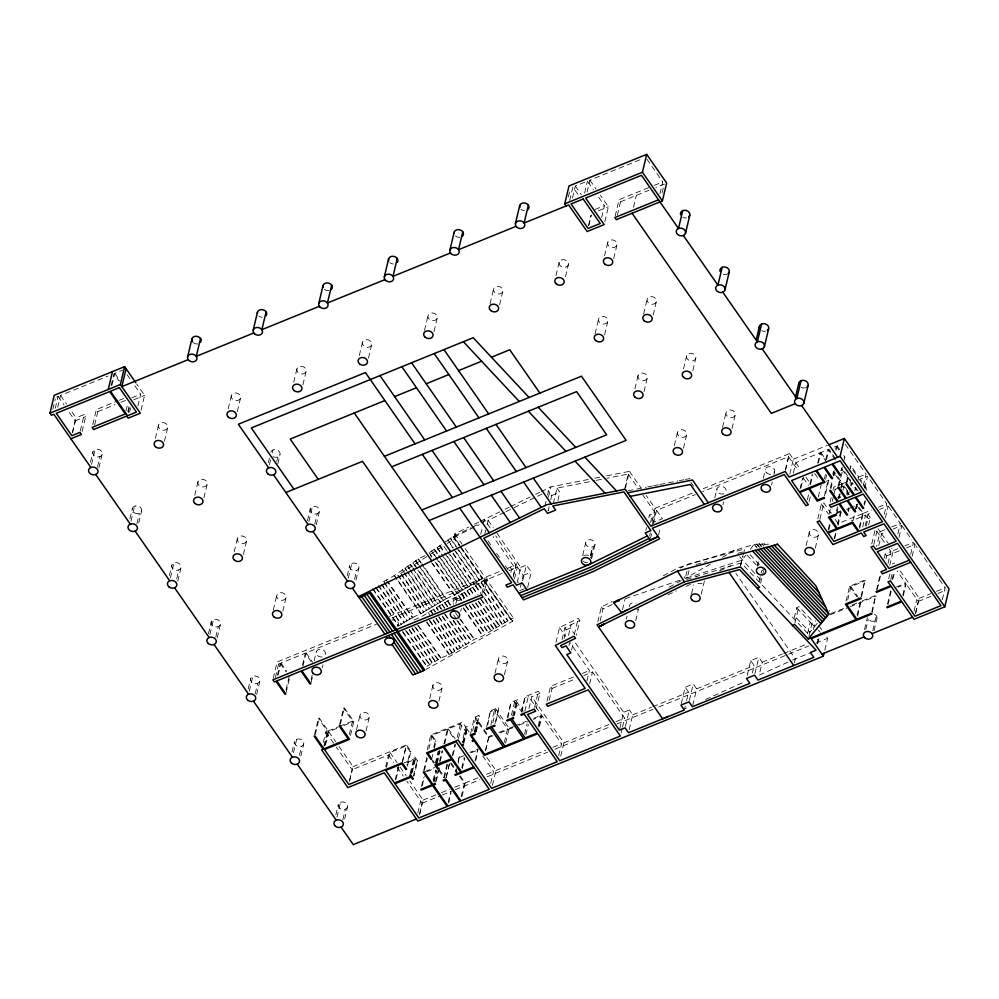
<?xml version="1.0" encoding="UTF-8"?>
<svg xmlns="http://www.w3.org/2000/svg" width="999" height="999" viewBox="0 0 999 999"><rect width="100%" height="100%" fill="white"/><g stroke="black" fill="none" stroke-linecap="round" stroke-linejoin="round"><path stroke-width="0.75" stroke-dasharray="5 3.75" d="M52.835 409.303L55.307 398.876M55.257 408.316L58.092 396.403L55.669 397.39M57.692 407.33L60.527 395.417L108.167 376.036M72.303 432.804L75.137 420.891L68.319 411.101M72.552 432.704L76.099 417.807L70.042 409.103M80.295 430.894L84.203 414.523L76.099 417.807M82.105 431.506L85.664 416.62L84.203 414.523M92.795 424.475L96.341 409.578L117.982 400.774M94.605 425.087L97.802 411.675L96.341 409.578M90.472 462.187L92.957 451.76M91.558 464.485L95.105 449.587A4.77 3.809 13.4 0 1 101.236 451.011A4.77 3.809 13.4 0 1 100.924 456.056L99.962 456.58A4.77 3.809 13.4 0 1 93.831 455.157A4.77 3.809 13.4 0 1 94.143 450.124L95.105 449.587M111.114 385.602L113.948 373.688L119.143 381.156M111.913 385.277L114.76 373.364L123.664 369.742M97.477 467.008L99.962 456.58M98.913 467.819L102.11 454.408M125.974 410.976L127.747 403.534M127.797 411.588L129.208 405.631M128.247 412.749L130.02 405.307M129.608 412.2L130.669 407.729M137.862 406.143L140.697 394.23L132.18 381.993M141.046 410.239L144.593 395.342L136.663 383.953M129.87 518.981L132.355 508.553M130.994 521.178L134.54 506.281M155.369 438.374L158.566 424.975M136.913 523.688L139.398 513.261M138.749 522.902L141.583 510.988M164.435 441.283L167.632 427.884A4.77 3.809 13.4 0 0 161.975 422.589A4.77 3.809 13.4 0 0 159.678 428.796A4.77 3.809 13.4 0 0 167.632 427.884M169.343 575.561L171.828 565.147M170.429 577.847L173.976 562.949M194.755 495.204L197.952 481.793M176.711 578.883L178.846 569.954M177.797 581.168L180.994 567.769A4.77 3.809 13.4 0 0 175.1 562.649A4.77 3.809 13.4 0 0 173.127 568.943A4.77 3.809 13.4 0 0 180.994 567.769M203.921 497.827L207.118 484.415A4.77 3.809 13.4 0 0 201.224 479.308A4.77 3.809 13.4 0 0 199.251 485.601A4.77 3.809 13.4 0 0 207.118 484.415M228.172 408.891L231.356 395.492M237.337 411.513L240.522 398.114A4.77 3.809 13.4 0 0 234.64 392.994A4.77 3.809 13.4 0 0 232.667 399.3A4.77 3.809 13.4 0 0 240.522 398.114M208.429 633.741L211.264 621.828M209.865 634.527L213.411 619.642M234.191 551.885L237.387 538.486M215.796 637.062L218.282 626.635M217.233 637.849L220.429 624.45A4.77 3.809 13.4 0 0 214.535 619.33A4.77 3.809 13.4 0 0 212.562 625.636A4.77 3.809 13.4 0 0 220.429 624.45M243.356 554.507L246.553 541.108A4.77 3.809 13.4 0 0 240.672 535.988A4.77 3.809 13.4 0 0 238.686 542.282A4.77 3.809 13.4 0 0 246.553 541.108M268.319 462.599L269.38 458.129M269.393 464.872L270.816 458.916M272.24 452.959L272.952 449.987M293.731 382.23L296.928 368.831M276.748 461.451L277.809 456.98M277.834 463.736L279.957 454.795M302.897 384.852L306.094 371.453A4.77 3.809 13.4 0 0 300.2 366.333A4.77 3.809 13.4 0 0 298.226 372.639A4.77 3.809 13.4 0 0 306.094 371.453M248.214 688.935L250.699 678.508M249.3 691.208L252.847 676.323M273.276 610.052L276.823 595.167M255.232 693.743L257.717 683.316M256.668 694.53L259.865 681.131A4.77 3.809 13.4 0 0 253.971 676.011A4.77 3.809 13.4 0 0 251.998 682.317A4.77 3.809 13.4 0 0 259.865 681.131M282.792 611.188L285.989 597.789A4.77 3.809 13.4 0 0 280.107 592.669A4.77 3.809 13.4 0 0 278.122 598.975A4.77 3.809 13.4 0 0 285.989 597.789M307.392 520.766L310.239 508.853M308.841 521.565L312.387 506.668M273.227 678.346L277.123 661.962L373.364 622.827M275.387 677.459L278.584 664.06L277.123 661.962M277.36 675.312L280.207 663.398L278.584 664.06M278.172 674.987L281.006 663.074L305.294 653.196L311.026 661.438M314.772 524.088L317.257 513.673M316.208 524.887L319.405 511.476A4.77 3.809 13.4 0 0 313.511 506.368A4.77 3.809 13.4 0 0 311.538 512.662A4.77 3.809 13.4 0 0 319.405 511.476M359.29 355.569L362.487 342.17M286.014 689.747L289.211 676.348M286.114 692.394L290.022 676.023M368.456 358.191L371.653 344.792A4.77 3.809 13.4 0 0 365.759 339.672A4.77 3.809 13.4 0 0 363.786 345.979A4.77 3.809 13.4 0 0 371.653 344.792M302.46 665.109L305.294 653.196M302.909 666.271L306.106 652.871L376.398 624.288M292.033 751.91L294.518 741.495M314.136 660.789L316.258 651.847M293.469 752.709L296.666 739.297M311.114 679.545L312.175 675.074M311.213 682.192L312.625 676.236M299.4 755.232L301.536 746.303M300.849 756.031L303.684 744.118A4.77 3.809 13.4 0 0 297.802 738.998A4.77 3.809 13.4 0 0 295.816 745.291A4.77 3.809 13.4 0 0 303.684 744.118M322.24 667.869L322.939 664.897M347.19 575.961L349.675 565.546M348.276 578.246L351.823 563.349M314.523 734.715L318.419 718.331L319.23 718.006L328.234 730.956L324.687 745.841M315.334 734.39L319.23 718.006M354.558 579.283L356.693 570.354M355.994 580.082L358.841 568.156A4.77 3.809 13.4 0 0 352.947 563.049A4.77 3.809 13.4 0 0 350.974 569.343A4.77 3.809 13.4 0 0 358.841 568.156M323.326 742.369L325.811 731.942L327.435 731.28L318.419 718.331M323.876 746.178L327.435 731.28M325.537 745.054L328.721 731.655L338.486 727.684M424.5 330.394L428.047 315.509M339.61 724.512L343.519 708.129L344.318 707.804L353.821 721.453L350.274 736.338M340.422 724.188L344.318 707.804M434.016 331.531L437.212 318.132A4.77 3.809 13.4 0 0 431.331 313.012A4.77 3.809 13.4 0 0 429.358 319.318A4.77 3.809 13.4 0 0 437.212 318.132M424.962 555.681L418.494 558.841L394.143 575.661L380.969 583.079M349.325 734.477L352.522 721.078L343.519 708.129M335.851 814.897L338.336 804.47M356.531 729.72L360.077 714.834M336.938 817.17L340.484 802.284M349.613 780.157L352.098 769.73L336.326 747.052M349.525 781.53L353.072 766.645L336.551 742.894M342.869 819.704L345.354 809.277M344.667 819.005L347.502 807.092A4.77 3.809 13.4 0 0 341.621 801.972A4.77 3.809 13.4 0 0 339.635 808.278A4.77 3.809 13.4 0 0 347.502 807.092M366.059 730.856L369.243 717.457A4.77 3.809 13.4 0 0 363.361 712.337A4.77 3.809 13.4 0 0 361.388 718.631A4.77 3.809 13.4 0 0 369.243 717.457M372.889 588.511L398.713 625.624L401.386 624.537L375.587 586.7M401.523 623.975L404.333 622.34L379.145 586.138M404.333 622.34L407.13 620.691L381.843 584.34M407.13 620.691L409.94 619.043L383.653 581.281M409.94 619.043L412.737 617.407L388.112 581.992M446.753 550.474L442.395 544.205L429.071 552.684L431.58 557.042M414.073 620.054L422.34 616.196L447.714 600.836L455.806 597.539L483.978 580.531L510.764 619.018L482.579 636.026L474.488 639.323L449.125 654.682L440.984 657.991L424.15 667.856M490.059 303.733L493.606 288.848M412.737 617.407L421.016 613.536L395.167 576.386M385.689 766.832L388.524 754.919L352.098 769.73M386.438 767.419L389.985 752.534L406.168 745.941L410.114 751.623L406.918 765.022M421.016 613.536L423.813 611.888L398.701 575.786M423.813 611.888L426.623 610.239L401.398 573.988M499.587 304.87L502.772 291.471A4.77 3.809 13.4 0 0 496.89 286.351A4.77 3.809 13.4 0 0 494.917 292.657A4.77 3.809 13.4 0 0 502.772 291.471M426.623 610.239L429.433 608.603L404.97 573.451M453.047 548.176L447.914 540.034L453.296 536.426L471.228 527.659M429.433 608.603L432.23 606.955L407.679 571.653M432.23 606.955L435.04 605.307L410.377 569.867M395.192 780.019L398.738 765.122M396.041 779.232L398.876 767.319M435.04 605.307L437.837 603.671L413.074 568.069M459.465 544.88L454.046 537.087L454.832 533.791L468.856 526.948M455.806 535.202L455.02 538.486L447.24 543.468M402.26 762.324L406.168 745.941M402.585 761.3L406.493 744.917L353.072 766.645M437.837 603.671L440.646 602.022L413.111 562.449M440.646 602.022L443.444 600.374L419.255 565.609M443.444 600.374L446.253 598.726L421.965 563.823M407.38 766.183L410.926 751.285L406.493 744.917M410.152 773.676L414.061 757.292L414.872 756.955L417.657 760.963L414.11 775.861M410.964 773.338L414.872 756.955M411.388 773.438L414.935 758.541L414.061 757.292M412.225 772.639L415.422 759.24L405.981 763.086M429.732 698.613L432.929 685.202M446.253 598.726L454.483 594.88L432.53 563.336M453.071 602.385L454.545 596.241M413.299 776.186L416.845 761.288L415.422 759.24M454.483 594.88L457.28 593.231L433.479 559.028M455.894 603.571L457.08 598.613L455.944 596.977M457.28 593.231L460.089 591.595L431.768 550.886M460.089 591.595L462.887 589.947L438.898 555.456M427.222 749.937L430.769 735.039L462.337 722.202L465.734 727.085L462.187 741.97M462.887 589.947L465.696 588.299L442.332 554.732M438.898 701.236L442.095 687.824A4.77 3.809 13.4 0 0 436.201 682.717A4.77 3.809 13.4 0 0 434.228 689.01A4.77 3.809 13.4 0 0 442.095 687.824M460.689 611.288L461.338 608.553M423.663 770.691L426.848 757.279M428.871 748.813L432.067 735.414L447.452 729.158L454.07 738.673M424.463 770.354L427.31 758.441M480.719 534.365L482.455 527.072M483.491 522.702L484.278 519.418L491.383 529.62M465.696 588.299L468.506 586.663L445.042 552.947M421.441 786.4L423.576 777.472M422.29 785.614L424.413 776.673M468.506 586.663L471.303 585.014L450.374 554.932M417.819 813.011L420.654 801.098M433.791 747.377L435.202 741.42L430.769 735.039M484.74 534.34L485.739 530.157M487.075 524.575L488.074 520.379L504.557 512.337M432.117 757.467L432.817 754.482M434.24 748.526L436.014 741.083L432.067 735.414M471.303 585.014L474.113 583.366L453.096 553.171M419.642 813.623L422.115 803.208L406.768 781.131M419.543 815.009L423.089 800.112L409.84 781.068M568.331 196.99L570.104 189.535M474.113 583.366L476.91 581.73L454.058 548.876M435.252 763.461L438.086 751.548M569.692 200.462L572.889 187.063L579.058 195.929M436.063 763.136L438.898 751.223M476.91 581.73L479.72 580.082L450.599 538.236M436.438 763.686L439.635 750.286M433.129 780.306L435.614 769.879M437.287 762.899L440.122 750.986M572.477 197.989L575.312 186.076L587.449 181.144L593.418 189.71M433.591 781.468L436.101 770.579M434.078 782.167L436.913 770.254M479.72 580.082L482.517 578.433L460.377 546.603M439.46 761.513L441.933 751.086L442.744 750.761L440.259 761.188M443.906 744.055L447.452 729.158M435.364 782.08L438.199 770.167M555.981 275.587L559.178 262.188M444.705 743.718L448.264 728.833L460.402 723.888L468.281 735.227M436.201 781.293L439.76 766.408M481.943 593.493L485.851 577.085L487.312 579.183L483.766 594.068M485.814 582.754L486.6 579.47L513.386 617.956L512.599 621.253L426.173 669.355M443.831 777.297L447.39 762.399M444.318 777.996L447.864 763.099M584.615 193.057L587.449 181.144M446.216 777.222L449.762 762.337M446.178 777.684L449.725 762.799M565.496 276.723L568.344 264.81A4.77 3.809 13.4 0 0 562.449 259.69A4.77 3.809 13.4 0 0 560.476 265.996A4.77 3.809 13.4 0 0 568.344 264.81M452.172 755.943L455.02 744.03M457.205 737.299L460.402 723.888M587.05 192.07L589.885 180.157L642.869 158.604M453.022 755.157L455.507 744.73M458.441 738.586L462.337 722.202M448.226 801.997L450.711 791.57M455.619 771.603L456.331 768.631M458.104 761.188L459.165 756.718L462.649 755.294M462.699 742.719L466.258 727.834L467.707 727.235L467.182 726.498L465.734 727.085M448.676 803.159L451.161 792.731M456.106 772.302L456.818 769.33M458.229 763.373L459.165 756.718M463.286 742.869L467.182 726.498M463.798 743.618L467.707 727.235M588.548 225.574L591.033 215.147M588.811 225.462L591.296 215.035M461.788 767.756L464.273 757.329M462.237 768.918L464.722 758.491M470.579 733.653L474.488 717.27L479.033 715.421L475.611 732.504M472.589 731.043L475.774 717.644L479.52 716.121M510.889 572.29L511.588 569.305L510.127 567.207L509.353 570.491L515.122 568.156L493.156 536.588M474.238 731.693L476.373 722.752L477.872 722.14L474.488 717.27M474.762 732.442L476.885 723.501L476.373 722.752M475.124 731.805L479.033 715.421M475.749 731.081L477.872 722.14M476.261 731.83L478.396 722.889L476.885 723.501M513.386 575.436L515.896 564.86L495.766 535.914M513.211 577.135L516.87 561.775M461.176 796.727L464.373 783.328L459.215 775.923M461.988 796.403L465.172 783.004L458.079 772.789M514.522 578.871L517.357 566.957L511.588 569.305M601.66 217.545L604.495 205.632L597.677 195.829M495.005 673.264L498.551 658.366M517.107 582.729L520.766 567.37L496.803 532.929M475.087 761.001L477.922 749.088L469.83 752.372M475.936 760.214L477.922 749.088M604.832 221.641L608.379 206.743L600.449 195.342M486.588 727.135L490.497 710.764L498.851 707.367L495.779 722.951M517.357 566.957L523.201 575.362L519.542 590.709L526.286 587.974M487.787 724.862L490.497 710.764M520.766 567.37L526.423 565.072L522.777 580.419L518.518 582.155M490.846 724.962L494.393 710.064L490.984 711.463M485.414 750.961L488.598 737.562L478.396 722.889M485.726 749.937L488.923 736.538L475.774 717.644M492.819 722.814L496.016 709.415L499.338 708.066M504.395 674.75L507.592 661.35A4.77 3.809 13.4 0 0 501.998 656.018A4.77 3.809 13.4 0 0 499.625 662.2A4.77 3.809 13.4 0 0 507.592 661.35M544.867 506.218L546.203 500.636M547.527 495.054L548.526 490.871L545.779 492.207M604.545 255.844L607.742 242.432M615.159 216.084L619.068 199.713L648.676 187.662M548.463 497.29L550.948 486.863L588.686 479.408M494.942 723.738L498.851 707.367M527.634 587.424L531.293 572.065L526.423 565.072M617.332 215.21L620.529 201.81L619.068 199.713M549.1 506.68L548.101 510.864L550.799 509.777M550.761 499.7L551.76 495.516L548.526 490.871M553.346 503.471L557.005 488.111L594.88 480.631M595.067 333.766L598.613 318.868M613.711 258.454L616.907 245.055A4.77 3.809 13.4 0 0 611.013 239.947A4.77 3.809 13.4 0 0 609.04 246.241A4.77 3.809 13.4 0 0 616.907 245.055M557.867 500.599L559.852 492.22L557.005 488.111M490.671 783.391L493.506 771.478L482.854 756.168M507.392 717.332L510.951 702.447L517.557 699.75L514.497 715.346M507.879 718.031L510.951 702.447M492.382 785.389L495.941 770.491L486.326 756.693M504.345 742.369L507.542 728.958L494.393 710.064M511.438 715.247L514.635 701.835L511.438 703.146M505.606 743.194L509.165 728.308L496.016 709.415M633.503 207.293L636.338 195.379M512.699 716.071L516.246 701.186L518.044 700.449M513.648 716.133L517.557 699.75M604.582 334.89L607.779 321.491A4.77 3.809 13.4 0 0 601.885 316.371A4.77 3.809 13.4 0 0 599.912 322.677A4.77 3.809 13.4 0 0 607.779 321.491M521.528 711.588L525.074 696.703L538.411 691.271L539.872 693.368L536.326 708.266M522.015 712.287L525.074 696.703M524.837 711.138L528.396 696.241L525.561 697.402M528.958 708.566L531.793 696.653L539.872 693.368M524.587 734.14L527.072 723.713M525.849 734.964L528.334 724.55M534.515 707.654L538.411 691.271M659.939 193.843L662.774 181.93L645.729 157.442M662.1 192.969L664.235 184.028L655.868 187.437M555.981 642.457L559.527 627.572L578.196 618.369L579.832 620.391L576.286 635.289M538.249 725.898L540.721 715.471M538.698 727.047L541.533 715.134L528.396 696.241M539.535 726.261L542.02 715.833L533.366 719.367M547.002 701.223L550.561 686.338L575.024 676.385M562.025 639.685L564.86 627.772L579.832 620.391M582.679 555.456L585.664 542.894A4.77 3.809 13.4 0 1 591.908 540.034A4.77 3.809 13.4 0 1 594.293 546.028L591.283 547.402A4.77 3.809 13.4 0 1 585.664 542.894M549.175 700.349L552.022 688.436L550.561 686.338M564.073 638.636L566.196 629.695L564.86 627.772M643.631 314.011L647.177 299.126M568.468 635.501L571.116 624.687M568.943 645.629L569.655 642.644M590.384 555.569L592.382 547.19M590.796 555.407L592.794 547.027M590.896 557.817L593.556 546.653M591.77 558.166L595.092 544.205M574.3 634.752L578.196 618.369M571.565 649.937L573.339 642.494M634.852 388.961L638.049 375.549M653.146 315.147L656.343 301.735A4.77 3.809 13.4 0 0 650.449 296.628A4.77 3.809 13.4 0 0 648.476 302.922A4.77 3.809 13.4 0 0 656.343 301.735M644.018 391.571L647.215 378.171A4.77 3.809 13.4 0 0 641.321 373.052A4.77 3.809 13.4 0 0 639.348 379.358A4.77 3.809 13.4 0 0 647.215 378.171M558.666 755.744L561.5 743.83L542.02 715.833M560.739 756.243L563.923 742.844L531.793 696.653M624.55 489.398L628.209 474.05L606.992 478.234M625.549 487.737L629.457 471.353L602.272 476.723M597.789 621.865L601.336 606.98L612.312 601.573M600.137 620.916L602.971 609.003L612.649 604.233M586.937 680.956L589.422 670.529L570.079 642.732M589.66 683.878L592.494 671.965L583.828 675.499M622.489 609.702L624.974 599.275M683.503 368.956L686.7 355.557M645.804 530.394L646.465 527.597M648.801 517.832L649.462 515.034L655.132 512.737L642.969 495.267M626.323 619.03L627.035 616.046M650.574 522.265L651.573 518.069M651.922 521.653L655.119 508.241L646.266 495.529M649.625 535.889L650.299 533.104M651.798 526.698L655.132 512.737M653.383 523.751L656.58 510.352L695.304 494.605M650.474 538.224L651.523 533.816M674.288 445.641L677.484 432.23M692.856 370.579L695.691 358.666A4.77 3.809 13.4 0 0 690.197 353.271A4.77 3.809 13.4 0 0 687.699 359.403A4.77 3.809 13.4 0 0 695.691 358.666M635.689 620.841L638.523 608.928M658.566 534.94L660.314 527.572M683.453 448.264L686.65 434.852A4.77 3.809 13.4 0 0 680.769 429.745A4.77 3.809 13.4 0 0 678.783 436.039A4.77 3.809 13.4 0 0 686.65 434.852M619.755 728.646L623.651 712.275L574.637 641.82M621.091 733.054L622.152 728.583M622.502 727.097L624.637 718.156L592.494 671.965M625.411 726.348L629.32 709.964L623.651 712.275M629.183 729.757L632.729 714.859L629.32 709.964M686.95 571.216L685.227 578.471L742.007 560.164L745.754 555.307M722.527 427.297L726.073 412.4M689.023 570.491L686.925 579.295L741.183 562.899L809.59 635.414M691.545 593.781L693.681 584.852M714.797 497.852L716.92 488.923M731.992 428.596L735.189 415.184A4.77 3.809 13.4 0 0 729.432 409.977A4.77 3.809 13.4 0 0 727.284 416.221A4.77 3.809 13.4 0 0 735.189 415.184M701.236 594.255L704.432 580.856A4.77 3.809 13.4 0 1 697.851 583.229M722.889 504.945L723.601 501.96M681.268 703.633L685.164 687.25L693.256 683.965L696.665 688.86L692.769 705.219M685.252 706.118L684.577 708.915L688.673 707.067M686.575 700.536L688.573 692.157L685.164 687.25M689.36 700.349L693.256 683.965M740.546 565.584L742.844 555.919M740.734 565.534L743.006 555.981M743.343 554.582L744.667 549L688.686 563.948L680.331 568.069M763.286 478.371L765.421 469.443M757.23 548.189L754.17 544.355L678.259 567.769L660.751 577.197M758.803 546.79L756.78 544.105L754.058 544.83M771.528 484.927L772.239 481.943M774.013 474.5L774.725 471.516M761.35 546.79L759.39 543.806L756.68 544.53M759.215 544.53L764.472 543.806L766.595 546.066M757.317 566.321L757.954 563.636M764.472 543.806L764.297 544.53L772.102 543.806M785.326 470.092L788.511 456.693L702.472 491.683M785.576 469.992L789.485 453.608L701.348 489.448M760.589 583.266L762.225 576.398M762.562 574.999L763.561 570.816M789.834 474.1L793.381 459.203L789.485 453.608M793.331 473.126L795.816 462.699L820.092 452.834L827.022 462.787M747.177 675.486L750.736 660.589L758.828 657.305L762.237 662.2L759.14 675.199L791.183 660.714M752.359 672.939L754.145 665.496L750.736 660.589M754.919 673.688L758.828 657.305M800.049 488.798L802.534 478.371M800.898 487.999L803.383 477.584M809.802 484.378L812.287 473.963M810.614 484.053L812.736 475.124M807.342 499.75L809.115 492.307M817.607 463.249L820.092 452.834M809.065 501.735L810.476 495.779M818.418 462.924L820.903 452.497L828.183 449.538L835.976 460.739L836.787 460.402L828.995 449.213L826.51 459.64M825.711 459.965L828.183 449.538M806.118 545.554L809.302 532.155M818.268 497.065L821.103 485.152M824.337 478.921L825.399 474.45M825.636 479.295L826.697 474.825M808.928 636.276L812.549 621.091L798.85 606.53L796.665 607.829L794.005 619.005L796.191 617.707L809.889 632.255L817.657 622.827M817.831 518.818L821.378 503.933L823.813 502.947L831.043 513.336L832.055 508.878M824.387 495.916L828.296 479.532L828.795 480.269L825.249 495.154M835.576 449.225L836.288 446.253L833.853 447.24M794.904 623.064L798.85 606.53M836.026 450.387L837.087 445.916L840.733 444.443M819.904 519.33L823.813 502.947M815.284 548.176L818.468 534.777A4.77 3.809 13.4 0 0 812.587 529.657A4.77 3.809 13.4 0 0 810.614 535.951A4.77 3.809 13.4 0 0 818.468 534.777M832.791 474.138L833.491 471.166M833.241 475.299L834.302 470.829M830.419 487.662L832.904 477.247M833.266 475.749L834.777 472.44L842.569 483.641L841.508 488.111M830.881 488.823L832.654 481.381M834.065 475.424L834.777 472.44M830.119 502.16L831.18 497.689M832.954 490.247L833.666 487.262L841.757 483.966L833.965 472.777M829.17 514.21L830.581 508.254M832.292 501.273L833.703 495.317M834.065 493.831L835.127 489.36L833.666 487.262M794.405 662.837L795.354 658.816L735.913 573.376M840.883 470.841L841.595 467.869M841.695 470.517L842.394 467.544M844.167 460.089L844.879 457.117L843.156 454.632M838.161 485.864L840.296 476.935M828.296 529.383L829.707 523.426M838.973 485.539L842.869 469.155L842.07 469.48L849.849 480.681L849.15 483.653M828.783 530.082L830.556 522.639M838.211 498.863L839.635 492.907M841.046 486.95L841.757 483.966M839.023 498.538L841.146 489.597M836.45 511.251L837.512 506.78M807.579 633.403L810.239 622.24L796.665 607.829M836.762 513.698L838.173 507.742M842.969 490.209L844.03 485.739M846.253 482.567L848.026 475.124M847.065 482.242L848.488 476.286M850.261 468.843L850.973 465.859L850.161 466.196L857.954 477.385M837.549 524.275L840.396 512.362M834.365 538.586L835.788 532.629M834.627 538.473L836.038 532.517M838.011 525.437L841.558 510.539M813.336 629.732L815.471 620.804M846.665 494.08L847.377 491.108M847.115 495.242L847.826 492.27M849.949 483.329L850.661 480.357L842.869 469.155M848.476 494.692L849.187 491.72M850.611 485.764L851.31 482.779L856.505 490.247M851.41 485.427L852.122 482.455L858.178 491.158M847.814 510.664L848.526 507.692M848.276 511.825L848.988 508.853M817.082 643.681L818.081 639.485L815.221 640.659M817.681 643.456L819.005 637.874M854.757 490.796L855.469 487.812M858.054 480.032L858.753 477.06L850.973 465.859M829.532 611.113L829.707 610.377M855.556 508.866L856.618 504.395M853.034 520.666L855.544 509.777M855.868 508.753L856.93 504.283L854.133 505.419M856.368 508.541L857.429 504.07M863.211 486.014L866.046 474.1L845.241 444.205M824.799 650.212L827.634 638.299L823.288 632.055M864.672 488.111L867.507 476.198L860.214 479.158L868.006 490.359L867.194 490.684L859.415 479.483M864.01 504.083L864.722 501.111M859.265 527.11L862.449 513.711L856.605 505.319L853.758 506.481M864.46 505.244L865.521 500.774M859.714 528.271L863.261 513.386L856.93 504.283M862.699 527.072L865.534 515.159L851.373 520.916M846.053 601.173L849.6 586.276L864.972 580.019L861.563 597.102M865.122 526.073L867.956 514.16L872.302 512.4M847.701 600.049L850.886 586.65L865.459 580.719M866.195 526.098L867.969 518.656L865.534 515.159M868.618 525.112L870.391 517.669L867.956 514.16M871.727 544.043L875.274 529.145L885.651 544.08M861.076 596.403L864.972 580.019M857.117 615.072L860.301 601.673L851.885 605.094M873.8 544.542L877.696 528.159L880.131 531.655L876.585 546.553M857.567 616.233L861.113 601.336L858.566 597.664M884.252 514.26L886.737 503.833L868.381 477.447M878.745 545.666L881.58 533.753L885.926 531.98M885.364 517.857L888.198 505.944L879.52 509.465M864.535 629.532L867.382 617.619M865.783 629.507L868.268 619.08M876.448 590.147L880.356 573.763M884.115 558.316L885.189 553.846L890.846 551.548L889.122 549.05M871.777 611.8L875.686 595.416L861.113 601.336M877.297 589.36L880.481 575.961M872.264 612.499L875.686 595.416M885.938 558.928L886.65 555.943L885.189 553.846M888.011 563.461L890.846 551.548M872.814 630.681L876.36 615.796M874.063 630.656L876.897 618.743M889.734 565.446L893.281 550.561L891.608 548.151M897.889 533.853L900.374 523.439L888.198 505.944M888.698 578.883L890.121 572.927M898.988 537.437L901.822 525.524L893.143 529.045M890.771 579.383L892.544 571.94M892.082 579.757L893.855 572.315M892.931 578.97L894.704 571.515M887.512 604.058L890.708 590.646M887.999 604.757L891.195 591.358M910.676 554.245L913.511 542.332L904.844 545.854M902.796 595.154L905.631 583.241L897.114 570.991M912.137 556.343L914.972 544.43L913.511 542.332M903.283 595.854L906.118 583.94L898.176 587.175M913.998 611.251L916.832 599.338M915.459 613.349L918.293 601.435L906.118 583.94M915.708 613.236L919.255 598.351L899.063 569.318M942.319 599.725L945.166 587.812L915.858 545.704M750.424 549.225L754.17 544.355L756.305 546.628M397.09 626.485L398.414 623.863A4.77 3.809 13.4 0 0 395.979 620.367L391.97 619.842M400.611 573.376L429.108 555.107M430.407 554.27L445.954 544.305M763.885 569.418L761.713 570.704L759.053 581.88L761.226 580.581L737.274 554.095M710.489 564.085L685.227 578.471L682.13 573.713M722.464 557.267L734.427 550.449L736.325 552.872M669.03 587.2L675.774 583.566M677.122 582.842L681.181 580.656M474.463 524.213L478.671 522.152M480.069 521.466L499.562 511.95M505.107 509.24L509.278 507.205M510.664 506.53L530.107 497.04M535.664 494.33L539.835 492.295M541.221 491.62L550.948 486.863M472.639 526.985L479.645 523.551M481.043 522.877L485.252 520.816M505.931 511.663L512.799 508.304M514.173 507.642L536.163 496.903M537.537 496.228L544.405 492.882M454.046 537.087L479.295 524.762M445.217 541.845L447.777 540.596M667.856 594.817L676.323 590.884M686.201 586.313L690.434 584.34M719.517 570.866L730.594 565.734M705.544 699.437L745.266 681.468M792.569 660.077L809.689 652.984M119.43 400.187L123.751 398.439M75.137 420.891L85.664 416.62M97.802 411.675L115.11 404.645M120.891 402.297L126.661 399.95M131.793 397.852L140.697 394.23M595.054 209.478L604.495 205.632M654.308 185.377L662.774 181.93M133.791 399.737L144.593 395.342M598.463 210.777L608.379 206.743M620.529 201.81L648.888 190.272M551.76 495.516L559.852 492.22M389.16 616.395L500.137 571.278M507.28 568.369L515.896 564.86M655.119 508.241L692.682 492.969M392.17 617.869L487.312 579.183M502.21 573.401L484.353 580.656L485.139 577.372L462.912 545.417M793.381 459.203L827.372 445.379M523.201 575.362L531.293 572.065M844.068 457.442L844.879 457.117M826.373 481.256L828.795 480.269M842.569 483.641L849.849 480.681M858.753 477.06L864.834 474.587M510.764 619.018L513.386 617.956M835.127 489.36L839.172 487.712M840.521 487.162L843.218 486.076L849.275 494.78M837.574 497.352L839.997 496.366L840.659 497.315L838.074 498.364M836.925 512.425L840.746 510.864M836.613 513.449L840.896 511.7M846.615 509.378L852.322 507.055M566.196 629.695L570.254 628.046L574.3 633.878M328.234 730.956L338.236 726.885M339.66 726.31L352.522 721.078M862.449 513.711L838.173 523.588L834.827 518.793M863.261 513.386L871.553 510.014M878.446 507.205L886.737 503.833M344.056 725.411L353.821 721.453M867.969 518.656L870.391 517.669M880.131 531.655L885.913 529.308M891.695 526.96L900.374 523.439M582.217 673.451L589.422 670.529M552.022 688.436L575.149 679.02M893.281 550.561L899.063 548.201M886.65 555.943L899.4 550.761M906.48 547.877L914.972 544.43M410.114 751.623L410.926 751.285M435.202 741.42L436.014 741.083M892.244 563.998L894.667 563.011M404.145 762.936L414.935 758.541M416.845 761.288L417.657 760.963M488.923 736.538L491.783 735.364M498.951 732.454L507.542 728.958M509.165 728.308L513.461 726.56M514.885 725.973L526.348 721.315M533.641 718.343L541.533 715.134M488.598 737.562L492.932 735.801M500.149 732.866L513.149 727.584M518.918 725.237L527.584 721.715M424.987 771.515L434.902 767.482M459.652 757.417L463.986 755.656M471.203 752.722L478.409 749.787M426.898 771.628L433.978 768.755M830.806 613.661L844.854 607.954M896.365 587.012L905.631 583.241M829.919 614.922L848.713 607.28M850.149 606.693L876.173 596.116M423.089 800.112L435.839 794.929M441.508 792.632L450 789.173M454.92 787.175L464.373 783.328M465.172 783.004L477.922 777.821M486.426 774.362L493.506 771.478M495.941 770.491L545.816 750.212M552.947 747.314L561.5 743.83M563.923 742.844L610.177 724.038M615.958 721.678L624.637 718.156M632.729 714.859L651.348 707.292M652.772 706.718L688.573 692.157M696.665 688.86L754.145 665.496M762.237 662.2L782.279 654.045M783.716 653.471L806.63 644.143M919.255 598.351L930.768 593.668M936.525 591.321L945.166 587.812M422.115 803.208L440.884 795.579M442.32 794.992L453.871 790.296M455.307 789.709L479.845 779.732M487.062 776.797L547.677 752.147M554.882 749.213L611.163 726.323M616.945 723.975L653.021 709.302M658.791 706.955L787.224 654.732M788.673 654.145L808.878 645.928M816.096 642.994L827.634 638.299M918.293 601.435L930.881 596.316M937.861 593.468L946.253 590.059M625.299 598.638L680.843 579.944M696.053 564.497L706.505 561.7M737.874 553.334L743.843 551.735M594.73 478.221L600.774 477.023M596.391 480.332L605.481 478.533M628.184 490.746L646.266 487.175M647.777 486.875L652.297 485.976M653.808 485.689L658.329 484.79M659.839 484.49L677.921 480.919M679.432 480.619L683.953 479.732M685.464 479.433L689.984 478.533M457.08 598.613L458.216 598.638A4.77 3.809 13.4 0 1 462.15 601.098M810.239 622.24L817.307 629.27M818.318 630.282L820.341 632.292M761.937 543.806L764.06 546.066M759.39 543.806L761.525 546.066M756.78 544.105L759.977 547.502M750.012 554.67L762.824 568.281M747.002 555.082L756.455 565.122M601.336 606.98L602.971 609.003M901.822 525.524L911.85 539.922M837.087 445.916L839.684 449.65M836.288 446.253L838.885 449.975M881.58 533.753L888.261 543.356M820.903 452.497L825.873 459.64M844.892 486.988L849.225 493.206M814.697 473.426L818.955 479.557M795.816 462.699L800.137 468.931M805.793 477.047L810.901 484.403M788.511 456.693L798.051 470.392M803.246 477.872L808.453 485.339M821.378 503.933L828.408 514.035M589.885 180.157L596.053 189.011M575.312 186.076L581.281 194.643M850.886 586.65L857.704 596.44M849.6 586.276L857.005 596.94M818.943 625.799L822.427 630.806M690.921 482.417L693.518 486.151M629.457 471.353L640.958 487.899M656.58 510.352L662.424 518.743L654.333 522.04L649.462 515.034M628.209 474.05L637.762 487.774M488.074 520.379L493.306 527.909M559.527 627.572L565.684 636.413M487.899 540.759L491.396 545.779M496.628 553.296L500.124 558.316M505.357 565.846L508.841 570.854M454.832 533.791L462.025 544.143M460.352 546.153L512.599 621.253M453.296 536.426L459.49 545.329M453.159 536.987L459.353 545.891M460.239 547.165L482.392 578.995M483.853 581.093L510.626 619.58M481.181 582.18L507.954 620.666M450.462 538.786L455.756 546.403M456.643 547.664L479.582 580.644M481.043 582.742L507.817 621.228M447.914 540.034L453.184 547.614M478.371 583.828L505.157 622.315M453.933 549.438L476.785 582.28M478.234 584.378L505.019 622.877M475.574 585.464L480.756 592.919M484.203 597.889L502.347 623.963M452.959 553.733L473.976 583.928M475.437 586.026L480.619 593.481M484.94 599.687L502.21 624.512M472.764 587.112L477.947 594.567M481.406 599.525L499.537 625.599M447.627 551.735L471.166 585.576M472.627 587.674L476.948 593.881M480.407 598.851L499.413 626.161M439.835 545.454L444.18 551.698M469.955 588.761L475.149 596.203M478.596 601.173L496.74 627.247M439.697 546.016L468.369 587.212M469.83 589.31L474.15 595.529M478.471 601.735L496.603 627.809M437.15 547.265L441.471 553.483M467.157 590.397L471.478 596.615M475.799 602.822L493.931 628.895M437.013 547.827L440.472 552.797M441.333 554.045L465.559 588.861M467.02 590.958L471.341 597.165M475.661 603.371L493.806 629.445M434.453 549.075L438.012 554.183M464.348 592.045L468.668 598.251M472.989 604.457L491.133 630.531M434.315 549.637L437.874 554.745M438.761 556.018L462.762 590.509M464.223 592.607L467.669 597.577M471.99 603.783L490.996 631.093M461.55 593.693L465.871 599.899M469.318 604.87L488.324 632.18M431.63 551.436L435.177 556.53M436.051 557.804L459.952 592.145M461.413 594.255L464.872 599.213M469.193 605.419L488.199 632.742M429.071 552.684L432.604 557.754M458.741 595.342L462.2 600.299M465.659 605.269L485.526 633.828M435.114 562.112L457.155 593.793M458.616 595.891L462.062 600.861M465.522 605.831L485.389 634.377M463.361 607.654L482.717 635.464M431.518 562.624L454.345 595.441M455.806 597.539L456.943 599.175A4.77 3.809 13.4 0 0 453.558 604.37M463.236 608.216L482.579 636.026M418.494 558.841L421.103 562.574M447.714 600.836L451.173 605.794M460.664 619.455L474.488 639.323M418.369 559.403L420.966 563.136M421.828 564.385L446.116 599.288M447.577 601.386L450.174 605.119M455.357 612.562L458.803 617.532M459.677 618.768L474.363 639.872M516.246 701.186L523.264 711.263M514.635 701.835L521.64 711.912M415.809 560.651L418.394 564.373M444.905 602.472L448.364 607.442M453.546 614.897L457.005 619.855M457.867 621.103L471.69 640.958M415.671 561.201L418.269 564.934M419.13 566.171L443.319 600.936M444.78 603.034L447.365 606.755M456.868 620.416L471.553 641.52M442.107 604.12L444.692 607.842M453.334 620.254L468.881 642.607M412.987 563.011L440.509 602.584M441.97 604.682L444.567 608.403M453.196 620.816L468.756 643.169M410.427 564.26L412.187 566.808M439.298 605.769L441.895 609.49M445.342 614.46L466.083 644.255M410.289 564.822L412.063 567.357M412.949 568.631L437.712 604.22M439.173 606.318L440.896 608.803M444.355 613.773L465.946 644.817M407.729 566.071L409.49 568.593M436.501 607.404L438.224 609.889M442.545 616.096L463.274 645.903M407.604 566.62L409.365 569.155M410.239 570.429L434.902 605.869M436.363 607.966L438.086 610.451M442.407 616.658L463.136 646.453M405.045 567.869L406.793 570.392M433.691 609.053L435.414 611.538M438.873 616.508L460.477 647.539M404.907 568.431L406.668 570.953M407.542 572.215L432.092 607.517M433.554 609.615L435.289 612.1M438.736 617.057L460.339 648.101M402.347 569.68L404.096 572.19M430.894 610.701L432.617 613.186M436.076 618.144L457.667 649.188M403.971 572.752L429.295 609.153M430.756 611.251L432.48 613.736M435.939 618.706L457.53 649.75M428.084 612.337L429.807 614.822M433.266 619.792L454.857 650.836M401.261 574.55L426.486 610.801M433.129 620.354L454.732 651.385M429.595 620.192L452.06 652.472M397.702 575.099L423.688 612.449M429.47 620.754L451.923 653.034M426.798 621.84L449.25 654.12M394.143 575.661L420.879 614.085M426.66 622.402L449.125 654.682M410.914 611.725L412.375 613.823M418.519 625.711L440.984 657.991M386.213 580.032L412.612 617.956M417.52 625.024L440.846 658.553M415.709 627.36L438.174 659.64M384.403 583.091L409.802 619.605M414.722 626.673L438.037 660.189M412.05 627.759L435.364 661.276M381.705 584.89L406.993 621.253M411.913 628.321L435.239 661.837M409.24 629.407L432.567 662.924M378.146 585.451L404.195 622.889M409.115 629.957L432.43 663.486M406.443 631.043L429.757 664.572M375.449 587.262L401.386 624.537M405.444 630.369L429.632 665.122M402.772 631.455L426.96 666.208M372.764 589.06L398.589 626.186M402.634 632.005L426.823 666.77M466.258 727.834L469.742 732.841M448.264 728.833L455.269 738.91M450.974 762.587L457.192 771.515M450.624 763.573L458.354 774.687M432.754 760.276L434.503 762.799M439.335 769.742L445.354 778.383M431.943 760.601L433.691 763.124M438.524 770.067L443.681 777.484M127.073 374.637L131.331 380.769M389.985 752.534L396.99 762.612M400.112 767.095L406.293 775.986M388.524 754.919L393.731 762.412M397.215 767.394L403.284 776.136M114.76 373.364L119.868 380.706M306.106 652.871L312.65 662.287M281.006 663.074L286.738 671.316M328.721 731.655L335.676 741.645M280.207 663.398L285.939 671.64M325.811 731.942L335.452 745.791M60.527 395.417L66.583 404.12M58.092 396.403L64.061 404.982M874.6 614.26A4.77 3.809 13.4 0 1 875.261 620.691A4.77 3.809 13.4 0 1 867.769 618.119M723.938 493.731A4.77 3.809 13.4 0 1 716.807 490.247A4.77 3.809 13.4 0 1 723.039 486.725A4.77 3.809 13.4 0 1 724.899 493.181M758.378 565.634A4.77 3.809 13.4 0 1 758.803 561.838M696.078 577.16A4.77 3.809 13.4 0 1 696.977 576.535M637.936 609.203A4.77 3.809 13.4 0 1 637.05 609.84M629.507 606.63A4.77 3.809 13.4 0 1 636.026 603.134M587.624 562.762A4.77 3.809 13.4 0 1 583.166 561.138M583.616 555.756A4.77 3.809 13.4 0 1 589.36 555.931M590.958 557.567A4.77 3.809 13.4 0 1 591.358 558.553M322.153 656.967A4.77 3.809 13.4 0 1 316.183 652.172A4.77 3.809 13.4 0 1 323.489 650.187A4.77 3.809 13.4 0 1 323.276 656.655M197.814 343.918A4.77 3.809 13.4 0 1 193.232 342.62M262.15 317.307A4.77 3.809 13.4 0 1 258.791 315.959M328.933 290.597A4.77 3.809 13.4 0 1 324.35 289.285M393.281 263.986A4.77 3.809 13.4 0 1 389.91 262.625M460.064 237.275A4.77 3.809 13.4 0 1 455.482 235.964M524.4 210.664A4.77 3.809 13.4 0 1 521.041 209.303M686.475 217.932A4.77 3.809 13.4 0 1 682.879 217.295M805.918 387.674A4.77 3.809 13.4 0 1 801.198 387.35M765.346 331.293A4.77 3.809 13.4 0 1 761.75 330.669M727.035 274.3A4.77 3.809 13.4 0 1 723.463 274.45M270.791 452.172A4.77 3.809 13.4 0 1 276.91 449.975A4.77 3.809 13.4 0 1 279.695 455.407A4.77 3.809 13.4 0 1 273.089 456.655M135.552 505.981L134.428 506.318A4.77 3.809 13.4 0 0 132.692 511.038A4.77 3.809 13.4 0 0 138.399 513.561L139.51 513.224A4.77 3.809 13.4 0 0 141.246 508.503A4.77 3.809 13.4 0 0 135.552 505.981M766.208 472.377A4.77 3.809 13.4 0 0 774.362 472.452A4.77 3.809 13.4 0 0 769.642 466.608A4.77 3.809 13.4 0 0 766.208 472.377M455.706 599.125A4.77 3.809 13.4 0 0 463.736 598.476A4.77 3.809 13.4 0 0 458.316 593.031A4.77 3.809 13.4 0 0 455.706 599.125"/><path stroke-width="1.5" d="M90.847 467.457L89.885 467.994A4.77 3.809 13.4 0 0 89.573 473.026A4.77 3.809 13.4 0 0 95.692 474.463L96.666 473.926A4.77 3.809 13.4 0 0 96.978 468.881A4.77 3.809 13.4 0 0 90.859 467.457L53.834 414.273L51.411 415.259L49.95 413.161L54.208 395.292L124.625 366.658L135.777 382.679M108.229 389.46L112.487 371.591M70.879 438.761L81.406 434.49L79.945 432.392L71.853 435.676L56.269 413.286L109.69 391.558L125.275 413.961L92.083 427.447L93.544 429.545L126.723 416.059L128.184 418.156L140.335 413.211L120.367 384.528L124.625 366.658M126.086 368.756L121.828 386.625L188.199 359.64M187.662 356.68L191.92 338.811M200.549 338.474L196.291 356.343L253.758 332.979M253.234 330.02L257.48 312.15M266.121 311.813L261.863 329.682L319.33 306.306M318.793 303.359L323.052 285.489M331.68 285.152L327.422 303.022L384.89 279.645M384.353 276.698L388.611 258.828M397.24 258.491L392.982 276.361L450.449 252.984M359.44 597.539L370.816 592.482L424.825 670.104L412.799 674.999L391.995 644.343M449.912 250.037L454.17 232.168M462.799 231.83L458.541 249.7L516.021 226.323M384.702 633.853L352.435 588.224M387.375 632.767L361.863 596.853M394.043 642.357L415.472 673.913M515.484 223.376L519.742 205.507M528.371 205.17L524.113 223.039L568.631 204.932L587.125 231.531L604.133 224.613L585.626 198.027L641.47 175.312L678.483 228.496L682.729 210.627M566.196 205.919L564.735 203.821L568.993 185.951L646.703 154.358L666.658 183.042L662.399 200.911L616.271 219.68L614.81 217.582L658.516 199.8M662.399 200.911L642.444 172.228L646.703 154.358M685.489 233.304A4.77 3.809 13.4 0 0 679.607 228.184A4.77 3.809 13.4 0 0 677.634 234.49A4.77 3.809 13.4 0 0 685.489 233.304L689.747 215.434M722.177 267.307L717.919 285.177L683.341 235.489M724.937 289.985A4.77 3.809 13.4 0 0 719.043 284.865A4.77 3.809 13.4 0 0 717.07 291.171A4.77 3.809 13.4 0 0 724.937 289.985L729.195 272.115M756.268 339.585L759.465 326.173M761.613 323.988L757.354 341.858L722.789 292.17M764.372 346.665A4.77 3.809 13.4 0 0 758.478 341.558A4.77 3.809 13.4 0 0 756.505 347.852A4.77 3.809 13.4 0 0 764.372 346.665L768.631 328.796M795.354 397.752L798.9 382.867M801.048 380.669L796.79 398.539L762.225 348.863M803.808 403.359A4.77 3.809 13.4 0 0 797.914 398.239A4.77 3.809 13.4 0 0 795.941 404.533A4.77 3.809 13.4 0 0 803.808 403.359L808.066 385.489M792.407 625.699L794.592 624.412L808.291 638.96L828.845 614.01L815.771 585.701L777.185 543.806M909.252 560.202L889.023 568.431L877.322 551.623L897.564 543.394L940.908 605.681L914.997 616.221L890.421 580.881L887.986 581.868L890.671 585.714L876.098 591.633L876.585 592.332L891.158 586.413L901.373 601.111L886.812 607.03L887.299 607.729L901.86 601.81L914.035 619.305L944.792 606.793L840.109 456.343L844.367 438.474L828.795 444.805M473.676 766.957L461.526 771.89L444.006 746.703L456.143 741.758L489.248 789.347L460.926 800.873L445.829 779.17L443.131 780.269L443.618 780.968L445.504 780.207L460.114 801.198L447.964 806.131L433.366 785.139L435.502 784.277L435.015 783.578L432.879 784.44L424.113 771.852L423.301 772.177L432.067 784.777L420.729 789.385L421.216 790.084L432.555 785.476L447.165 806.468L418.831 817.981L394.98 783.691L411.163 777.11L412.587 779.158L413.399 778.833L410.614 774.824L409.802 775.162L410.676 776.41L394.493 782.991L385.726 770.404L401.91 763.81L405.856 769.492L406.668 769.155L402.235 762.786L348.813 784.515L324.463 749.525L349.563 739.322L340.072 725.674L339.26 725.998L348.264 738.948L323.976 748.825L314.972 735.876L314.161 736.201L323.177 749.15L321.553 749.812L347.839 787.599L384.265 772.789L417.857 821.078L823.376 656.168L824.088 653.184M944.792 606.793L949.05 588.923L844.367 438.474M757.454 588.573L759.627 587.287L740.409 566.87L684.427 581.818L597.077 624.85L662.687 718.818L668.156 716.345M391.708 638.224L387 637.911L384.852 640.097A4.77 3.809 13.4 0 0 388.299 645.042L391.87 644.904L394.155 641.733A4.77 3.809 13.4 0 0 391.72 638.236M627.185 609.765L621.778 612.674L613.598 602.572L618.993 599.675M604.358 624.25L598.713 626.873L604.145 623.938M647.315 535.939L588.536 564.897L518.943 593.231M649.025 538.411L590.259 567.357L520.641 595.666M777.01 544.53L677.459 571.116L613.598 602.572L619.455 600.611M598.713 626.873L685.826 583.965L739.585 569.605L816.083 650.162L810.414 652.459L813.823 657.354L757.979 680.069L754.57 675.174L746.478 678.458L749.887 683.366L692.407 706.73L689.01 701.835L680.906 705.132L684.315 710.027L628.471 732.742L625.062 727.834L619.392 730.144L566.808 654.557L570.854 652.921L565.996 645.916L561.95 647.564L560.601 645.641L575.574 638.261L573.938 636.238L555.269 645.441L585.164 688.398L546.303 704.208L547.764 706.305L588.236 689.834L620.379 736.026L559.665 760.714L527.534 714.522L535.614 711.238L534.153 709.14L520.816 714.572L521.303 715.272L524.138 714.11L537.275 733.004L525.137 737.949L511.988 719.055L513.786 718.318L513.299 717.619L506.693 720.316L507.18 721.016L510.377 719.705L523.513 738.611L504.907 746.178L491.758 727.284L495.079 725.936L494.592 725.237L486.238 728.633L486.725 729.332L490.134 727.934L503.284 746.827L484.665 754.407L471.516 735.514L475.262 733.99L474.775 733.291L470.229 735.139L473.613 740.009L472.115 740.621L472.627 741.37L474.138 740.759L484.34 755.431L537.762 733.703L557.242 761.7L491.683 788.361L462 745.704L463.449 745.104L462.924 744.367L461.476 744.954L458.079 740.072L426.511 752.909L430.944 759.29L431.755 758.953L427.809 753.283L443.194 747.027L451.473 758.928L434.89 764.959L437.674 768.955L438.486 768.631L436.575 765.883L451.96 759.627L460.714 772.227L454.907 774.587L455.394 775.286L474.15 767.657M358.329 596.703L546.69 504.732L625.199 489.223L650.861 526.111L785.226 471.478L789.123 477.072L840.109 456.343M49.95 413.161L120.367 384.528M564.735 203.821L642.444 172.228M384.89 400.549L290.197 439.061L318.219 479.345M394.605 396.603L416.458 387.712M426.173 383.766L448.838 374.55M458.553 370.604L481.618 361.213M491.446 357.217L509.74 349.775L539.885 393.094M285.851 492.519L362.512 461.338L431.743 560.851M384.428 456.306L581.455 376.186L626.123 440.372L429.083 520.504M391.72 466.808L576.623 391.62L606.68 434.815L421.778 510.002M795.179 403.683L771.328 413.386L632.08 213.249M522.102 597.764L591.708 569.455L658.166 536.613L650.074 539.91L645.204 532.904L650.873 530.606L623.95 491.92L552.747 505.981L555.606 510.089L547.502 513.386L544.268 508.741L483.816 538.249L516.508 585.239L522.177 582.941L527.035 589.934M910.713 562.3L882.392 573.813L880.931 571.715L886.588 569.418L871.016 547.015L873.438 546.028L875.873 549.525L896.115 541.308L883.94 523.813L863.698 532.042L866.133 535.539L863.71 536.525L861.275 533.029L832.941 544.542L817.12 521.803L819.555 520.816L827.584 532.355L836.488 528.733L828.458 517.195L835.738 514.235L836.4 515.184L829.932 517.819L837.299 528.409L852.671 522.152L859.003 531.256L882.479 521.703L863.248 494.068L855.968 497.027L863.748 508.229L862.949 508.553L855.156 497.352L847.864 500.324L855.656 511.513L854.844 511.85L847.065 500.649L839.772 503.608L847.564 514.81L846.752 515.134L838.96 503.946L830.868 507.23L829.407 505.132L837.499 501.835L829.719 490.646L830.519 490.322L838.311 501.51L845.604 498.551L837.811 487.35L838.623 487.025L846.403 498.226L853.695 495.254L845.903 484.065L846.715 483.728L854.507 494.93L861.787 491.97L840.122 460.826L832.841 463.786L840.621 474.987L839.822 475.312L832.03 464.123L824.737 467.082L832.529 478.271L831.717 478.608L823.938 467.407L816.645 470.367L824.924 482.267L809.54 488.523L817.557 500.037L824.038 497.402L824.537 498.139L817.257 501.098L808.74 488.848L799.837 492.47L808.353 504.72L805.931 505.706L784.252 474.562L652.322 528.221L659.69 538.798L593.169 571.553L523.563 599.862L513.099 584.827L507.33 587.175L505.881 585.077L511.638 582.729L459.69 508.054M808.291 638.96L856.043 619.542L845.341 604.145L860.713 597.889L861.2 598.588L846.64 604.52L856.855 619.218L871.428 613.286L871.915 613.985L811.213 638.673L823.376 656.168M416.408 818.968L353.271 844.642L341.096 827.147M821.915 654.07L864.01 636.95M872.102 633.666L912.574 617.207M627.684 492.807L692.507 480.007L708.328 502.747M630.182 496.378L690.434 484.478L704.283 504.395M454.058 610.901L455.294 610.926A4.77 3.809 13.4 0 1 458.928 617.195L458.116 617.894A4.77 3.809 13.4 0 1 450.761 616.108A4.77 3.809 13.4 0 1 454.058 610.901L453.009 609.265M774.3 545.254L819.043 592.769M771.578 545.978L822.302 599.85M768.868 546.715L825.574 606.93M766.146 547.44L828.845 614.01M763.436 548.164L827.259 615.933M760.726 548.888L825.674 617.857M758.004 549.612L824.088 619.78M755.294 550.337L822.502 621.715M752.572 551.061L820.916 623.638M529.095 397.477L473.189 337.712L251.298 427.947L293.943 489.223M538.211 407.242L575.761 447.39M584.89 457.142L616.508 490.946M463.374 341.708L519.268 401.473M528.396 411.226L565.946 451.386M575.074 461.138L605.057 493.206M801.66 405.544L837.686 457.33M728.995 572.427L793.768 665.521M443.943 349.6L488.686 413.911M495.991 424.413L526.048 467.607M533.341 478.109L551.248 503.833M434.228 353.559L478.971 417.857M486.276 428.359L516.333 471.553M523.638 482.055L541.258 507.392M411.563 362.774L456.306 427.072M463.611 437.574L493.668 480.769M500.974 491.271L519.555 517.981M401.86 366.72L446.59 431.031M453.896 441.521L483.953 484.727M491.258 495.217L510.252 522.527M379.995 375.612L424.737 439.91M432.043 450.412L462.1 493.606M469.405 504.108L489.323 532.742M415.022 443.868L365.422 372.565L238.336 424.238L268.694 467.857M422.327 454.358L452.385 497.564M354.283 412.999L450.711 551.598M369.543 593.106L395.254 630.057M396.715 632.167L423.489 670.654M366.983 594.355L392.582 631.143M394.043 633.254L420.816 671.74M364.423 595.604L389.91 632.23M391.371 634.34L418.144 672.827M388.698 635.426L390.297 637.724M273.551 474.85L308.129 524.537M312.999 531.543L347.565 581.218M386.026 636.513L387 637.911M95.704 474.45L130.282 524.15M135.14 531.131L169.718 580.819M174.588 587.824L209.153 637.512M214.023 644.505L248.589 694.193M253.459 701.186L292.407 757.167M297.277 764.173L336.226 820.154M677.459 571.116L684.427 581.818M192.457 341.77A4.77 3.809 13.4 0 1 196.416 336.263A4.77 3.809 13.4 0 1 200.637 342.32M257.342 313.137A4.77 3.809 13.4 0 1 263.212 309.815A4.77 3.809 13.4 0 1 266.196 315.659M323.089 287.475A4.77 3.809 13.4 0 1 328.771 283.154A4.77 3.809 13.4 0 1 331.031 289.747M388.661 260.814A4.77 3.809 13.4 0 1 393.731 256.356A4.77 3.809 13.4 0 1 397.327 262.337M454.033 233.154A4.77 3.809 13.4 0 1 460.489 230.032A4.77 3.809 13.4 0 1 462.15 236.426M519.78 207.492A4.77 3.809 13.4 0 1 525.462 203.172A4.77 3.809 13.4 0 1 527.722 209.765M680.631 214.81A4.77 3.809 13.4 0 1 686.313 210.489A4.77 3.809 13.4 0 1 688.573 217.083M798.763 383.853A4.77 3.809 13.4 0 1 805.206 380.744A4.77 3.809 13.4 0 1 806.88 387.125M759.502 328.172A4.77 3.809 13.4 0 1 765.184 323.851A4.77 3.809 13.4 0 1 767.444 330.444M720.067 271.491A4.77 3.809 13.4 0 1 725.749 267.17A4.77 3.809 13.4 0 1 728.009 273.763M590.047 563.898L587.025 565.272A4.77 3.809 13.4 0 1 581.406 560.764A4.77 3.809 13.4 0 1 587.649 557.904A4.77 3.809 13.4 0 1 590.047 563.898M119.405 387.612L110.502 391.233L127.535 415.721L136.438 412.1L119.405 387.612M583.191 199.013L571.053 203.946L588.099 228.434L600.237 223.501L583.191 199.013M481.593 594.954L272.864 679.832L274.325 681.93L275.949 681.268L284.952 694.218L285.764 693.893L276.76 680.943L301.036 671.066L310.04 684.015L310.851 683.691L301.848 670.741L483.054 597.052L481.593 594.954M815.833 470.704L791.558 480.569L799.35 491.77L823.626 481.893L815.833 470.704M852.359 523.189L828.071 533.054L833.915 541.458L858.191 531.58L852.359 523.189M131.294 523.851L130.17 524.188A4.77 3.809 13.4 0 0 128.434 528.908A4.77 3.809 13.4 0 0 134.141 531.431L135.252 531.093A4.77 3.809 13.4 0 0 136.988 526.373A4.77 3.809 13.4 0 0 131.294 523.851M335.377 826.148A4.77 3.809 13.4 0 0 343.244 824.962A4.77 3.809 13.4 0 0 337.362 819.842A4.77 3.809 13.4 0 0 335.377 826.148M188.973 360.489A4.77 3.809 13.4 0 0 196.828 359.303A4.77 3.809 13.4 0 0 190.946 354.183A4.77 3.809 13.4 0 0 188.973 360.489M864.772 637.799A4.77 3.809 13.4 0 0 872.639 636.613A4.77 3.809 13.4 0 0 866.757 631.505A4.77 3.809 13.4 0 0 864.772 637.799M168.868 586.813A4.77 3.809 13.4 0 0 176.736 585.639A4.77 3.809 13.4 0 0 170.841 580.519A4.77 3.809 13.4 0 0 168.868 586.813M208.304 643.506A4.77 3.809 13.4 0 0 216.171 642.32A4.77 3.809 13.4 0 0 210.277 637.2A4.77 3.809 13.4 0 0 208.304 643.506M247.74 700.187A4.77 3.809 13.4 0 0 255.607 699A4.77 3.809 13.4 0 0 249.725 693.88A4.77 3.809 13.4 0 0 247.74 700.187M291.558 763.161A4.77 3.809 13.4 0 0 299.425 761.987A4.77 3.809 13.4 0 0 293.544 756.867A4.77 3.809 13.4 0 0 291.558 763.161M155.419 446.665A4.77 3.809 13.4 0 0 163.374 445.754A4.77 3.809 13.4 0 0 157.717 440.459A4.77 3.809 13.4 0 0 155.419 446.665M194.992 503.471A4.77 3.809 13.4 0 0 202.859 502.285A4.77 3.809 13.4 0 0 196.965 497.177A4.77 3.809 13.4 0 0 194.992 503.471M234.428 560.152A4.77 3.809 13.4 0 0 242.295 558.978A4.77 3.809 13.4 0 0 236.413 553.858A4.77 3.809 13.4 0 0 234.428 560.152M273.876 616.845A4.77 3.809 13.4 0 0 281.73 615.659A4.77 3.809 13.4 0 0 275.849 610.539A4.77 3.809 13.4 0 0 273.876 616.845M313.311 673.526A4.77 3.809 13.4 0 0 321.166 672.339A4.77 3.809 13.4 0 0 315.284 667.22A4.77 3.809 13.4 0 0 313.311 673.526M357.13 736.5A4.77 3.809 13.4 0 0 364.985 735.326A4.77 3.809 13.4 0 0 359.103 730.207A4.77 3.809 13.4 0 0 357.13 736.5M429.97 706.88A4.77 3.809 13.4 0 0 437.837 705.694A4.77 3.809 13.4 0 0 431.943 700.586A4.77 3.809 13.4 0 0 429.97 706.88M228.409 417.17A4.77 3.809 13.4 0 0 236.263 415.984A4.77 3.809 13.4 0 0 230.382 410.864A4.77 3.809 13.4 0 0 228.409 417.17M254.533 333.828A4.77 3.809 13.4 0 0 262.4 332.642A4.77 3.809 13.4 0 0 256.506 327.522A4.77 3.809 13.4 0 0 254.533 333.828M346.715 587.212A4.77 3.809 13.4 0 0 354.583 586.038A4.77 3.809 13.4 0 0 348.688 580.918A4.77 3.809 13.4 0 0 346.715 587.212M307.28 530.531A4.77 3.809 13.4 0 0 315.147 529.345A4.77 3.809 13.4 0 0 309.253 524.238A4.77 3.809 13.4 0 0 307.28 530.531M267.844 473.851A4.77 3.809 13.4 0 0 275.712 472.664A4.77 3.809 13.4 0 0 269.817 467.544A4.77 3.809 13.4 0 0 267.844 473.851M320.092 307.168A4.77 3.809 13.4 0 0 327.959 305.981A4.77 3.809 13.4 0 0 322.065 300.861A4.77 3.809 13.4 0 0 320.092 307.168M293.968 390.509A4.77 3.809 13.4 0 0 301.835 389.323A4.77 3.809 13.4 0 0 295.941 384.203A4.77 3.809 13.4 0 0 293.968 390.509M385.664 280.494A4.77 3.809 13.4 0 0 393.519 279.32A4.77 3.809 13.4 0 0 387.637 274.201A4.77 3.809 13.4 0 0 385.664 280.494M359.528 363.848A4.77 3.809 13.4 0 0 367.395 362.662A4.77 3.809 13.4 0 0 361.513 357.542A4.77 3.809 13.4 0 0 359.528 363.848M451.223 253.833A4.77 3.809 13.4 0 0 459.078 252.66A4.77 3.809 13.4 0 0 453.196 247.54A4.77 3.809 13.4 0 0 451.223 253.833M425.099 337.187A4.77 3.809 13.4 0 0 432.954 336.001A4.77 3.809 13.4 0 0 427.072 330.881A4.77 3.809 13.4 0 0 425.099 337.187M516.783 227.173A4.77 3.809 13.4 0 0 524.65 225.999A4.77 3.809 13.4 0 0 518.756 220.879A4.77 3.809 13.4 0 0 516.783 227.173M490.659 310.527A4.77 3.809 13.4 0 0 498.526 309.34A4.77 3.809 13.4 0 0 492.632 304.22A4.77 3.809 13.4 0 0 490.659 310.527M556.218 283.866A4.77 3.809 13.4 0 0 564.085 282.68A4.77 3.809 13.4 0 0 558.191 277.56A4.77 3.809 13.4 0 0 556.218 283.866M604.782 264.111A4.77 3.809 13.4 0 0 612.649 262.924A4.77 3.809 13.4 0 0 606.755 257.817A4.77 3.809 13.4 0 0 604.782 264.111M644.218 320.791A4.77 3.809 13.4 0 0 652.085 319.605A4.77 3.809 13.4 0 0 646.203 314.498A4.77 3.809 13.4 0 0 644.218 320.791M595.654 340.547A4.77 3.809 13.4 0 0 603.521 339.36A4.77 3.809 13.4 0 0 597.627 334.24A4.77 3.809 13.4 0 0 595.654 340.547M635.089 397.227A4.77 3.809 13.4 0 0 642.956 396.041A4.77 3.809 13.4 0 0 637.075 390.921A4.77 3.809 13.4 0 0 635.089 397.227M683.441 377.272A4.77 3.809 13.4 0 0 691.433 376.536A4.77 3.809 13.4 0 0 685.951 371.141A4.77 3.809 13.4 0 0 683.441 377.272M723.026 434.09A4.77 3.809 13.4 0 0 730.931 433.054A4.77 3.809 13.4 0 0 725.174 427.847A4.77 3.809 13.4 0 0 723.026 434.09M674.537 453.908A4.77 3.809 13.4 0 0 682.392 452.722A4.77 3.809 13.4 0 0 676.51 447.614A4.77 3.809 13.4 0 0 674.537 453.908M713.973 510.589A4.77 3.809 13.4 0 0 721.827 509.415A4.77 3.809 13.4 0 0 715.946 504.295A4.77 3.809 13.4 0 0 713.973 510.589M761.95 490.247A4.77 3.809 13.4 0 0 770.104 490.322A4.77 3.809 13.4 0 0 765.384 484.478A4.77 3.809 13.4 0 0 761.95 490.247M495.367 680.069A4.77 3.809 13.4 0 0 503.334 679.22A4.77 3.809 13.4 0 0 497.739 673.888A4.77 3.809 13.4 0 0 495.367 680.069M626.186 626.41A4.77 3.809 13.4 0 0 634.29 626.261A4.77 3.809 13.4 0 0 629.345 620.541A4.77 3.809 13.4 0 0 626.186 626.41M691.695 599.7A4.77 3.809 13.4 0 0 699.824 599.65A4.77 3.809 13.4 0 0 694.992 593.881A4.77 3.809 13.4 0 0 691.695 599.7M757.442 573.239A4.77 3.809 13.4 0 0 765.496 572.777A4.77 3.809 13.4 0 0 760.264 567.22A4.77 3.809 13.4 0 0 757.442 573.239M806.355 553.833A4.77 3.809 13.4 0 0 814.21 552.647A4.77 3.809 13.4 0 0 808.328 547.527A4.77 3.809 13.4 0 0 806.355 553.833"/></g></svg>
